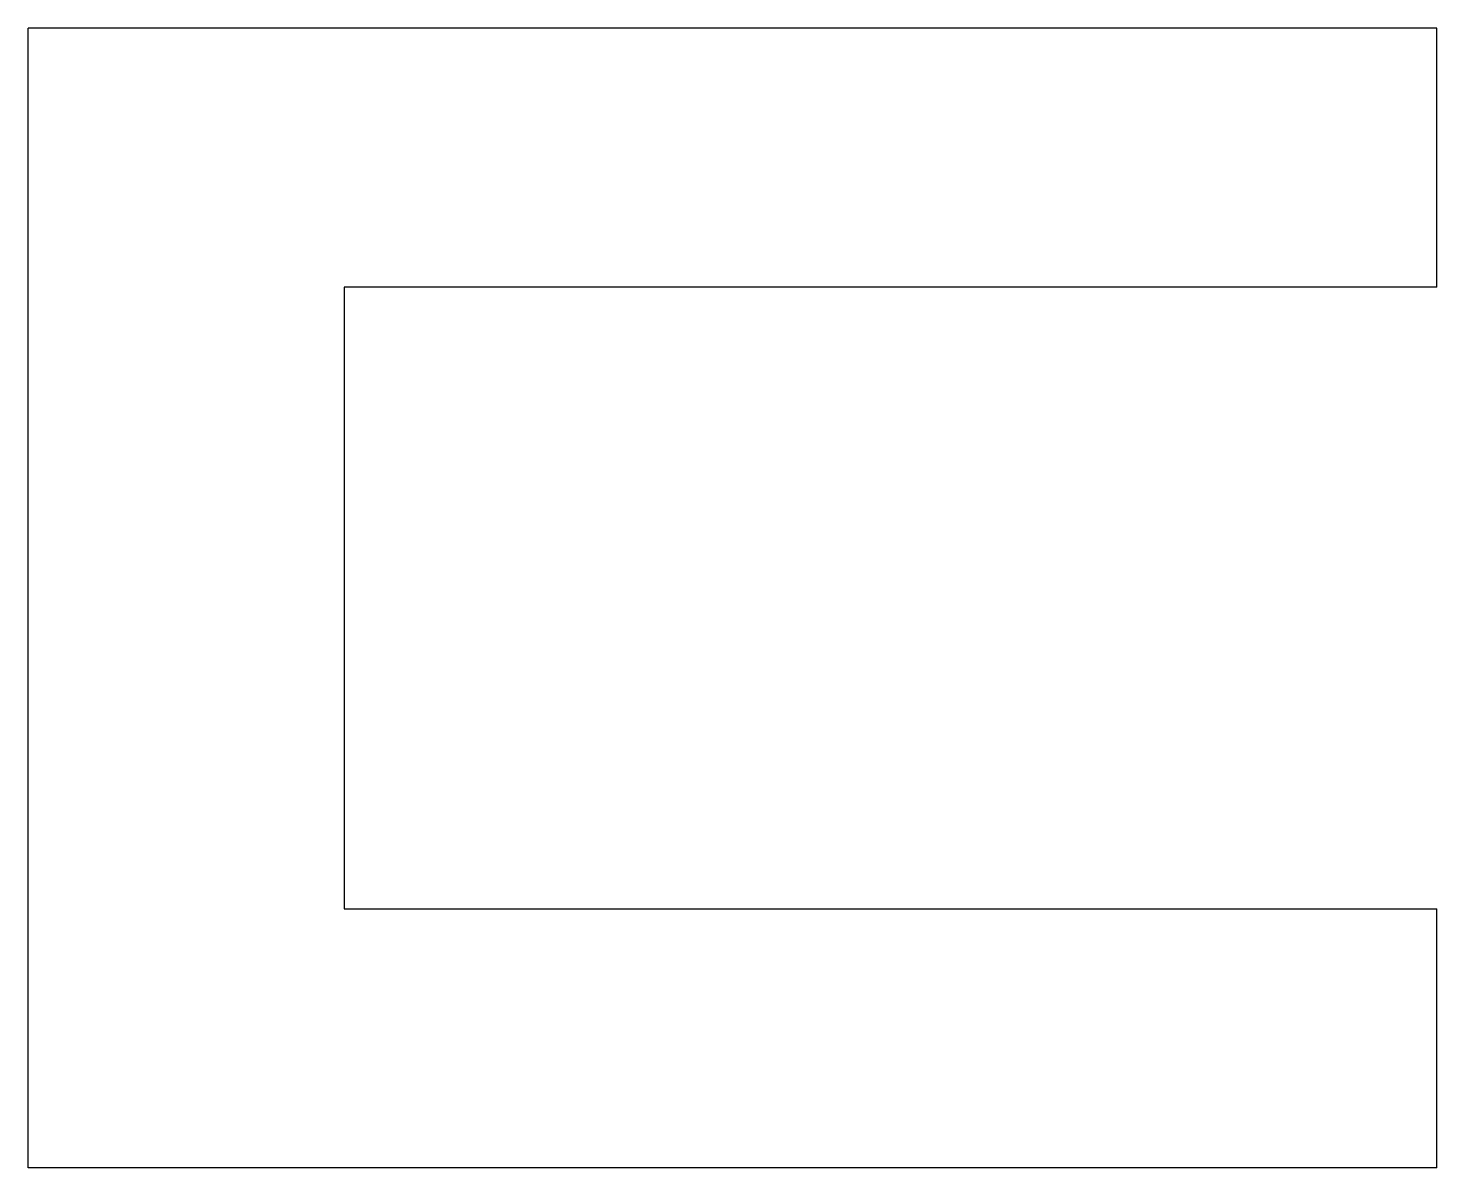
# Model space of a CAD drawing. Header units: metres. Extents: x -26.1 to 1.1, y -22 to 0.
import ezdxf

# ---------------------------------------------------------------- set-up
doc = ezdxf.new("R2010")
doc.units = ezdxf.units.M

msp = doc.modelspace()

# ---------------------------------------------------------------- linework, layer by layer
for points in [[(1.1, 0), (0.556, 0), (0.012, 0), (-0.532, 0), (-1.076, 0), (-1.62, 0), (-2.164, 0), (-2.708, 0), (-3.252, 0), (-3.796, 0), (-4.34, 0), (-4.884, 0), (-5.428, 0), (-5.972, 0), (-6.516, 0), (-7.06, 0), (-7.604, 0), (-8.148, 0), (-8.692, 0), (-9.236, 0), (-9.78, 0), (-10.324, 0), (-10.868, 0), (-11.412, 0), (-11.956, 0), (-12.5, 0), (-13.044, 0), (-13.588, 0), (-14.132, 0), (-14.676, 0), (-15.22, 0), (-15.764, 0), (-16.308, 0), (-16.852, 0), (-17.396, 0), (-17.94, 0), (-18.484, 0), (-19.028, 0), (-19.572, 0), (-20.116, 0), (-20.66, 0), (-21.204, 0), (-21.748, 0), (-22.292, 0), (-22.836, 0), (-23.38, 0), (-23.924, 0), (-24.468, 0), (-25.012, 0), (-25.556, 0), (-26.1, 0)], [(-26.1, -22), (-26.1, -21.56), (-26.1, -21.12), (-26.1, -20.68), (-26.1, -20.24), (-26.1, -19.8), (-26.1, -19.36), (-26.1, -18.92), (-26.1, -18.48), (-26.1, -18.04), (-26.1, -17.6), (-26.1, -17.16), (-26.1, -16.72), (-26.1, -16.28), (-26.1, -15.84), (-26.1, -15.4), (-26.1, -14.96), (-26.1, -14.52), (-26.1, -14.08), (-26.1, -13.64), (-26.1, -13.2), (-26.1, -12.76), (-26.1, -12.32), (-26.1, -11.88), (-26.1, -11.44), (-26.1, -11), (-26.1, -10.56), (-26.1, -10.12), (-26.1, -9.68), (-26.1, -9.24), (-26.1, -8.8), (-26.1, -8.36), (-26.1, -7.92), (-26.1, -7.48), (-26.1, -7.04), (-26.1, -6.6), (-26.1, -6.16), (-26.1, -5.72), (-26.1, -5.28), (-26.1, -4.84), (-26.1, -4.4), (-26.1, -3.96), (-26.1, -3.52), (-26.1, -3.08), (-26.1, -2.64), (-26.1, -2.2), (-26.1, -1.76), (-26.1, -1.32), (-26.1, -0.88), (-26.1, -0.44), (-26.1, 0)], [(1.1, -5), (1.1, -4.9), (1.1, -4.8), (1.1, -4.7), (1.1, -4.6), (1.1, -4.5), (1.1, -4.4), (1.1, -4.3), (1.1, -4.2), (1.1, -4.1), (1.1, -4), (1.1, -3.9), (1.1, -3.8), (1.1, -3.7), (1.1, -3.6), (1.1, -3.5), (1.1, -3.4), (1.1, -3.3), (1.1, -3.2), (1.1, -3.1), (1.1, -3), (1.1, -2.9), (1.1, -2.8), (1.1, -2.7), (1.1, -2.6), (1.1, -2.5), (1.1, -2.4), (1.1, -2.3), (1.1, -2.2), (1.1, -2.1), (1.1, -2), (1.1, -1.9), (1.1, -1.8), (1.1, -1.7), (1.1, -1.6), (1.1, -1.5), (1.1, -1.4), (1.1, -1.3), (1.1, -1.2), (1.1, -1.1), (1.1, -1), (1.1, -0.9), (1.1, -0.8), (1.1, -0.7), (1.1, -0.6), (1.1, -0.5), (1.1, -0.4), (1.1, -0.3), (1.1, -0.2), (1.1, -0.1), (1.1, 0)], [(1.1, -5), (0.678, -5), (0.256, -5), (-0.166, -5), (-0.588, -5), (-1.01, -5), (-1.432, -5), (-1.854, -5), (-2.276, -5), (-2.698, -5), (-3.12, -5), (-3.542, -5), (-3.964, -5), (-4.386, -5), (-4.808, -5), (-5.23, -5), (-5.652, -5), (-6.074, -5), (-6.496, -5), (-6.918, -5), (-7.34, -5), (-7.762, -5), (-8.184, -5), (-8.606, -5), (-9.028, -5), (-9.45, -5), (-9.872, -5), (-10.294, -5), (-10.716, -5), (-11.138, -5), (-11.56, -5), (-11.982, -5), (-12.404, -5), (-12.826, -5), (-13.248, -5), (-13.67, -5), (-14.092, -5), (-14.514, -5), (-14.936, -5), (-15.358, -5), (-15.78, -5), (-16.202, -5), (-16.624, -5), (-17.046, -5), (-17.468, -5), (-17.89, -5), (-18.312, -5), (-18.734, -5), (-19.156, -5), (-19.578, -5), (-20, -5)], [(-20, -5), (-20, -5.24), (-20, -5.48), (-20, -5.72), (-20, -5.96), (-20, -6.2), (-20, -6.44), (-20, -6.68), (-20, -6.92), (-20, -7.16), (-20, -7.4), (-20, -7.64), (-20, -7.88), (-20, -8.12), (-20, -8.36), (-20, -8.6), (-20, -8.84), (-20, -9.08), (-20, -9.32), (-20, -9.56), (-20, -9.8), (-20, -10.04), (-20, -10.28), (-20, -10.52), (-20, -10.76), (-20, -11), (-20, -11.24), (-20, -11.48), (-20, -11.72), (-20, -11.96), (-20, -12.2), (-20, -12.44), (-20, -12.68), (-20, -12.92), (-20, -13.16), (-20, -13.4), (-20, -13.64), (-20, -13.88), (-20, -14.12), (-20, -14.36), (-20, -14.6), (-20, -14.84), (-20, -15.08), (-20, -15.32), (-20, -15.56), (-20, -15.8), (-20, -16.04), (-20, -16.28), (-20, -16.52), (-20, -16.76), (-20, -17)], [(-20, -17), (-19.578, -17), (-19.156, -17), (-18.734, -17), (-18.312, -17), (-17.89, -17), (-17.468, -17), (-17.046, -17), (-16.624, -17), (-16.202, -17), (-15.78, -17), (-15.358, -17), (-14.936, -17), (-14.514, -17), (-14.092, -17), (-13.67, -17), (-13.248, -17), (-12.826, -17), (-12.404, -17), (-11.982, -17), (-11.56, -17), (-11.138, -17), (-10.716, -17), (-10.294, -17), (-9.872, -17), (-9.45, -17), (-9.028, -17), (-8.606, -17), (-8.184, -17), (-7.762, -17), (-7.34, -17), (-6.918, -17), (-6.496, -17), (-6.074, -17), (-5.652, -17), (-5.23, -17), (-4.808, -17), (-4.386, -17), (-3.964, -17), (-3.542, -17), (-3.12, -17), (-2.698, -17), (-2.276, -17), (-1.854, -17), (-1.432, -17), (-1.01, -17), (-0.588, -17), (-0.166, -17), (0.256, -17), (0.678, -17), (1.1, -17)], [(1.1, -22), (1.1, -21.9), (1.1, -21.8), (1.1, -21.7), (1.1, -21.6), (1.1, -21.5), (1.1, -21.4), (1.1, -21.3), (1.1, -21.2), (1.1, -21.1), (1.1, -21), (1.1, -20.9), (1.1, -20.8), (1.1, -20.7), (1.1, -20.6), (1.1, -20.5), (1.1, -20.4), (1.1, -20.3), (1.1, -20.2), (1.1, -20.1), (1.1, -20), (1.1, -19.9), (1.1, -19.8), (1.1, -19.7), (1.1, -19.6), (1.1, -19.5), (1.1, -19.4), (1.1, -19.3), (1.1, -19.2), (1.1, -19.1), (1.1, -19), (1.1, -18.9), (1.1, -18.8), (1.1, -18.7), (1.1, -18.6), (1.1, -18.5), (1.1, -18.4), (1.1, -18.3), (1.1, -18.2), (1.1, -18.1), (1.1, -18), (1.1, -17.9), (1.1, -17.8), (1.1, -17.7), (1.1, -17.6), (1.1, -17.5), (1.1, -17.4), (1.1, -17.3), (1.1, -17.2), (1.1, -17.1), (1.1, -17)], [(1.1, -22), (0.556, -22), (0.012, -22), (-0.532, -22), (-1.076, -22), (-1.62, -22), (-2.164, -22), (-2.708, -22), (-3.252, -22), (-3.796, -22), (-4.34, -22), (-4.884, -22), (-5.428, -22), (-5.972, -22), (-6.516, -22), (-7.06, -22), (-7.604, -22), (-8.148, -22), (-8.692, -22), (-9.236, -22), (-9.78, -22), (-10.324, -22), (-10.868, -22), (-11.412, -22), (-11.956, -22), (-12.5, -22), (-13.044, -22), (-13.588, -22), (-14.132, -22), (-14.676, -22), (-15.22, -22), (-15.764, -22), (-16.308, -22), (-16.852, -22), (-17.396, -22), (-17.94, -22), (-18.484, -22), (-19.028, -22), (-19.572, -22), (-20.116, -22), (-20.66, -22), (-21.204, -22), (-21.748, -22), (-22.292, -22), (-22.836, -22), (-23.38, -22), (-23.924, -22), (-24.468, -22), (-25.012, -22), (-25.556, -22), (-26.1, -22)]]:
    msp.add_lwpolyline(points)

doc.saveas('drawing.dxf')
